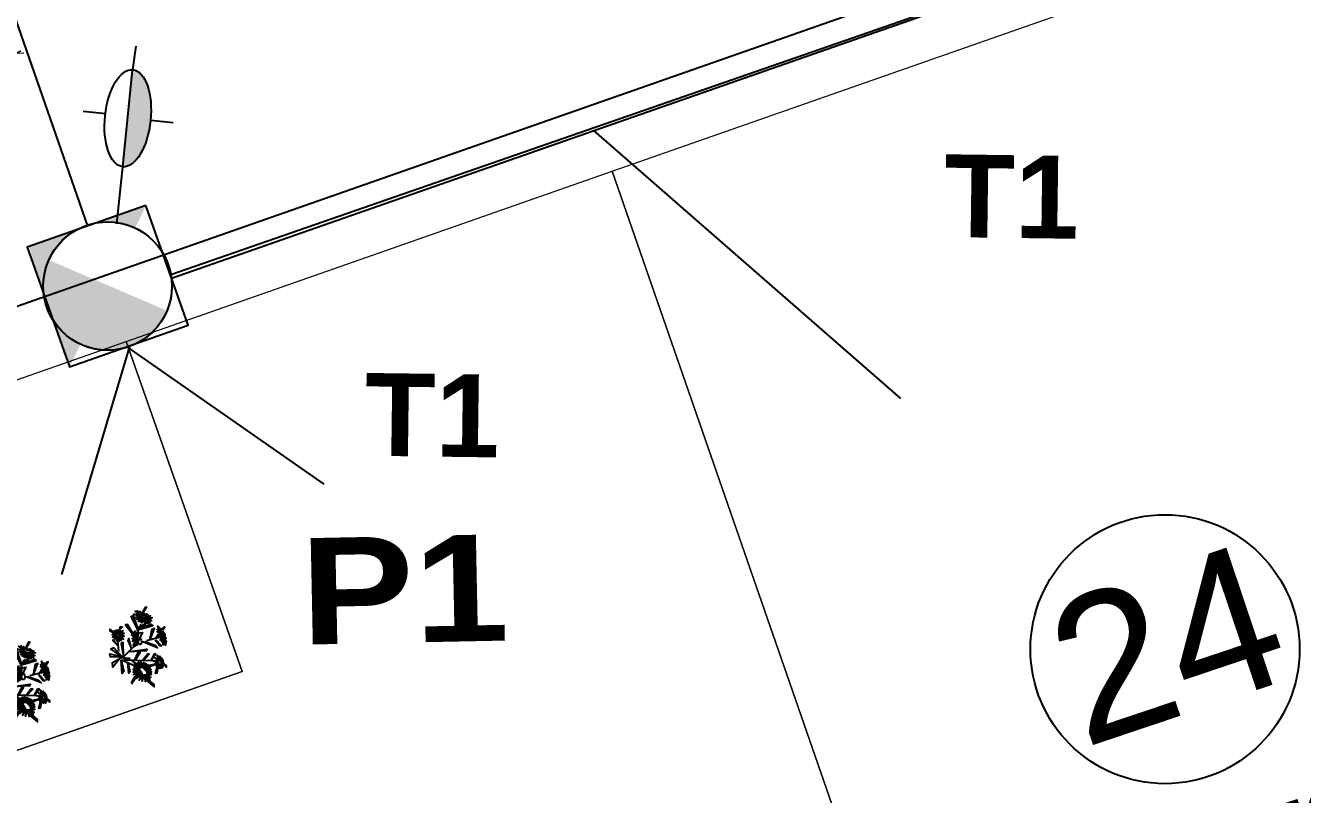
# Model space of a CAD drawing. Extents: x 604418 to 606014, y 1310869 to 1312555.
# Drawn here: x 605724.48 to 605742.25, y 1311083.62 to 1311094.33 of the extents above; entities that cross this region are included whole.
import ezdxf

# ---------------------------------------------------------------- set-up
doc = ezdxf.new("R2010")
doc.units = 0
doc.header["$MEASUREMENT"] = 0
doc.linetypes.add('ACAD_ISO14W100', pattern=[24, 12, -3, 0, -3, 0, -3, 0, -3])
doc.linetypes.add('CONTINUA', pattern=[0])
doc.layers.get('0').update_dxf_attribs({"color": 10})
doc.layers.add('1-Cartografia', color=7, linetype='Continuous', lineweight=13)
doc.layers.add('2.RED_MT_INSTALAR', color=1, linetype='ACAD_ISO14W100', lineweight=30)
for name, color, linetype in [('APOYO EXISTENTE CONCRETO', 7, 'Continuous'), ('DETALLES', 7, 'Continuous'), ('FLORES', 7, 'Continuous'), ('HPC A INSTALAR', 1, 'Continuous'), ('MT A INSTALAR', 3, 'Continuous'), ('MUEBLES', 2, 'Continuous'), ('PALME-1', 82, 'Continuous')]:
    doc.layers.add(name, color=color, linetype=linetype)
doc.styles.add('ARIAL', font='')
doc.styles.add('ROTULOS', font='arial.ttf', dxfattribs={"height": 3})
doc.styles.add('TSN - Arial Narrow', font='ARIALN.TTF')
doc.styles.get('ARIAL').set_extended_font_data('Arial Black', bold=True)

# ---------------------------------------------------------------- blocks, each defined once
blk = doc.blocks.new('A$C48C97B70')
at = {"layer": 'PALME-1', "lineweight": 5}
for p, q in [((2.072342711151578, 6.539757133461535), (2.170993821462616, 6.532959528965876)), ((2.215910241822712, 6.496664697071537), (2.072342711151578, 6.539757133461535)), ((2.109145975671709, 6.384245945140719), (2.409648848813958, 6.324762820033357)), ((2.556235553929582, 6.175663349684328), (2.109145975671709, 6.384245945140719)), ((2.315381746622734, 6.599569622194394), (2.308759636594914, 6.417534291977063)), ((2.409648848813958, 6.324762820033357), (2.315381746622734, 6.599569622194394)), ((2.552023350144736, 6.547294185031205), (2.605243965052068, 6.121538928011432)), ((2.686585457413457, 6.0263228318654), (2.552023350144736, 6.547294185031205)), ((2.902934323064983, 6.406875107437372), (2.79309800628107, 5.890090512111783)), ((2.91185081389267, 5.719506327062845), (2.902934323064983, 6.406875107437372)), ((2.17080201394856, 6.14843697915785), (2.686585457413457, 6.0263228318654)), ((2.79309800628107, 5.890090512111783), (2.17080201394856, 6.14843697915785)), ((3.221362474723719, 6.19808159628883), (3.009236497804523, 5.560948513448238)), ((3.129033586243168, 5.334387176670134), (3.221362474723719, 6.19808159628883)), ((2.250659788493067, 5.877088903915137), (2.91185081389267, 5.719506327062845)), ((3.009236497804523, 5.560948513448238), (2.250659788493067, 5.877088903915137)), ((3.210483656963333, 5.151997671928257), (3.476696790079586, 5.948182277148589)), ((3.476696790079586, 5.948182277148589), (3.277439789846539, 4.975987701676786)), ((2.388137213652954, 5.472214528825134), (3.129033586243168, 5.334387176670134)), ((3.210483656963333, 5.151997671928257), (2.388137213652954, 5.472214528825134)), ((3.277439789846539, 4.975987701676786), (3.756338857463561, 5.506348918424919)), ((3.756338857463561, 5.506348918424919), (3.328270285041071, 4.818382484139875)), ((2.534703512326814, 5.10012524551712), (3.277439789846539, 4.975987701676786)), ((3.328270285041071, 4.818382484139875), (2.534703512326814, 5.10012524551712)), ((2.683092593215406, 4.767370728543028), (3.377104022074491, 4.634997698944062)), ((3.409331238712184, 4.483896916965023), (2.683092593215406, 4.767370728543028)), ((3.909237030078657, 4.976652111392468), (3.328270285041071, 4.818382484139875)), ((3.377104022074491, 4.634997698944062), (3.909237030078657, 4.976652111392468)), ((3.925437976256944, 4.650008630240336), (3.409331238712184, 4.483896916965023)), ((3.434897479135543, 4.330342781729996), (3.925437976256944, 4.650008630240336)), ((4.220504558179528, 3.86392322415486), (4.266304270480759, 4.447634300217032)), ((4.266304270480759, 4.447634300217032), (4.36755700269714, 3.914992629084736)), ((4.515644523431547, 3.959039486479014), (4.560836301650852, 4.589793780585751)), ((4.560836301650852, 4.589793780585751), (4.7000261915382, 4.003962910035625)), ((5.099083250737749, 4.709153651027009), (4.7000261915382, 4.003962910035625)), ((4.862730723922141, 4.034791121492162), (5.099083250737749, 4.709153651027009)), ((5.620870345737785, 4.675173788331449), (4.862730723922141, 4.034791121492162)), ((5.049313929746859, 4.060273291775957), (5.620870345737785, 4.675173788331449)), ((5.248437111848034, 4.076084800297394), (5.962511981604621, 4.570644963532686)), ((5.962511981604621, 4.570644963532686), (5.504699753597379, 4.07937725703232)), ((1.109125668299384, 4.314602350816131), (1.959349472192116, 3.802757524186745)), ((1.771087397122756, 3.798282656818628), (1.109125668299384, 4.314602350816131)), ((1.618893041624688, 4.43102240213193), (2.124885034398176, 3.798161737388)), ((1.959349472192116, 3.802757524186745), (1.618893041624688, 4.43102240213193)), ((2.169265136006288, 4.398663227912039), (2.124885034398176, 3.798161737388)), ((2.314061223645695, 3.783092461759225), (2.169265136006288, 4.398663227912039)), ((2.482636831817217, 4.305086443666369), (2.467264722916298, 3.763124301563948)), ((2.620561620569788, 3.736058336682618), (2.482636831817217, 4.305086443666369)), ((2.741825681529008, 4.179233747301623), (2.772755018319003, 3.702005540952086)), ((2.911298305843957, 3.66459856252186), (2.741825681529008, 4.179233747301623)), ((2.871413715649396, 4.391883058706298), (3.434897479135543, 4.330342781729996)), ((3.453508515260182, 4.175500756362453), (2.871413715649396, 4.391883058706298)), ((3.893151809461415, 4.363695227541029), (3.453508515260182, 4.175500756362453)), ((3.464408285100944, 4.032410856336355), (3.893151809461415, 4.363695227541029)), ((3.944807559717447, 3.747194973519072), (4.030393492197618, 4.282214030390605)), ((4.030393492197618, 4.282214030390605), (4.075651273597032, 3.806130931247026)), ((5.690529267420061, 4.069788537686691), (6.298271546256728, 4.391043368726969)), ((6.298271546256728, 4.391043368726969), (5.897146972594783, 4.047198329819366)), ((0.485448888852261, 3.926491856342182), (0.9360923547064885, 3.65071875997819)), ((1.136499665444717, 3.705837757093832), (0.485448888852261, 3.926491856342182)), ((0.7884219525149092, 4.157139943214133), (1.318447572761215, 3.744818661361933)), ((1.571980429929681, 3.782268248032779), (0.7884219525149092, 4.157139943214133)), ((2.956376706599258, 4.033704668981954), (3.027247471502051, 3.628440989181399)), ((3.189562233164907, 3.570096318144351), (2.956376706599258, 4.033704668981954)), ((3.012199615594, 4.137813482200727), (3.464408285100944, 4.032410856336355)), ((3.468956709606573, 3.911039973609149), (3.012199615594, 4.137813482200727)), ((3.468037246959284, 3.738560013240203), (3.827438695821911, 4.112911172676831)), ((3.827438695821911, 4.112911172676831), (3.468956709606573, 3.911039973609149)), ((3.685084666009061, 3.609697680687532), (3.841679007280618, 4.104456616099924)), ((3.841679007280618, 4.104456616099924), (3.836072750855237, 3.693081015022472)), ((4.36755700269714, 3.914992629084736), (4.964124301914126, 3.413108746986836)), ((4.964124301914126, 3.413108746986836), (4.515644523431547, 3.959039486479014)), ((4.7000261915382, 4.003962910035625), (5.327307574334554, 3.442139740334824)), ((5.327307574334554, 3.442139740334824), (4.862730723922141, 4.034791121492162)), ((5.049313929746859, 4.060273291775957), (5.724152020178735, 3.491602858528495)), ((5.724152020178735, 3.491602858528495), (5.248437111848034, 4.076084800297394)), ((5.504699753597379, 4.07937725703232), (6.14542867639102, 3.564741639653221)), ((6.14542867639102, 3.564741639653221), (5.690529267420061, 4.069788537686691)), ((5.897146972594783, 4.047198329819366), (6.421890453668311, 3.624540694523603)), ((6.067745437845588, 4.018908204976469), (6.589553371304646, 4.150188793195412)), ((6.421890453668311, 3.624540694523603), (6.067745437845588, 4.018908204976469)), ((6.589553371304646, 4.150188793195412), (6.190282995230518, 3.993080107029527)), ((6.261264526168816, 3.97596579301171), (6.658436554134823, 3.683305291924626)), ((6.462345477775671, 3.91865292401053), (6.748742411262356, 3.9674572434742)), ((6.658436554134823, 3.683305291924626), (6.462345477775671, 3.91865292401053)), ((6.748742411262356, 3.9674572434742), (6.592095402884297, 3.8744925793726)), ((0.2361173620447516, 3.642432324122638), (0.655272247036919, 3.550730878021568)), ((0.7721523740328848, 3.5956928555388), (0.2361173620447516, 3.642432324122638)), ((0.9360923547064885, 3.65071875997819), (0.4851368642412126, 3.150084818713367)), ((1.318447572761215, 3.744818661361933), (0.7675869886297733, 3.134953112574294)), ((0.7675869886297733, 3.134953112574294), (1.136499665444717, 3.705837757093832)), ((1.771087397122756, 3.798282656818628), (1.195132528082468, 3.129650846822187)), ((1.195132528082468, 3.129650846822187), (1.571980429929681, 3.782268248032779)), ((1.594795744982548, 3.143843350932002), (1.959349472192116, 3.802757524186745)), ((2.124885034398176, 3.798161737388), (1.594795744982548, 3.143843350932002)), ((1.957979965256527, 3.172862487379462), (2.314061223645695, 3.783092461759225)), ((2.467264722916298, 3.763124301563948), (1.957979965256527, 3.172862487379462)), ((2.374761829501949, 3.225290659116581), (2.620561620569788, 3.736058336682618)), ((2.772755018319003, 3.702005540952086), (2.374761829501949, 3.225290659116581)), ((2.661224959301762, 3.273362423060462), (2.911298305843957, 3.66459856252186)), ((3.027247471502051, 3.628440989181399), (2.661224959301762, 3.273362423060462)), ((3.181041071307845, 3.857268982101232), (3.468037246959284, 3.738560013240203)), ((3.462164395605214, 3.616779003990814), (3.181041071307845, 3.857268982101232)), ((3.926706466940232, 3.414563037222251), (3.685084666009061, 3.609697680687532)), ((3.836072750855237, 3.693081015022472), (4.253843837417662, 3.400641982909292)), ((4.253843837417662, 3.400641982909292), (3.944807559717447, 3.747194973519072)), ((4.075651273597032, 3.806130931247026), (4.544305811985396, 3.398677153047174)), ((4.544305811985396, 3.398677153047174), (4.220504558179528, 3.86392322415486)), ((6.706020068493672, 3.830860005225986), (6.81258699845057, 3.725446137133986)), ((6.81258699845057, 3.725446137133986), (6.759389090584591, 3.808802190702409)), ((0.1079707489116117, 3.43673736625351), (0.2773943352513015, 3.369831745279953)), ((0.3984837138559669, 3.434038767358288), (0.1079707489116117, 3.43673736625351)), ((0.5879098090808839, 3.522560335695744), (0.2422600681893528, 3.170534702949226)), ((0.2422600681893528, 3.170534702949226), (0.3984837138559669, 3.434038767358288)), ((0.4851368642412126, 3.150084818713367), (0.7721523740328848, 3.5956928555388)), ((2.981999052804895, 3.33906352892518), (3.189562233164907, 3.570096318144351)), ((3.302425265079364, 3.523976467782632), (2.981999052804895, 3.33906352892518)), ((3.332632150151767, 3.34651159401983), (3.38708580750972, 2.98058735113591)), ((3.580979051650502, 3.546238041482866), (3.926706466940232, 3.414563037222251)), ((0.1718455277150497, 3.308659199858084), (0.08337332028895617, 3.187658116221428)), ((0.08337332028895617, 3.187658116221428), (0.1226571858860552, 3.278405164601281)), ((2.517388925771229, 3.06542000407353), (2.972683737869374, 2.91909837257117)), ((3.058313231333159, 3.034255284117535), (2.517388925771229, 3.06542000407353)), ((3.248319437960163, 3.258440762292594), (2.731487293960527, 3.21161420433782)), ((2.731487293960527, 3.21161420433782), (3.134490717668086, 3.128852164372802)), ((3.134490717668086, 3.128852164372802), (3.330513679073192, 2.658078050706536)), ((3.38708580750972, 2.98058735113591), (3.248319437960163, 3.258440762292594)), ((3.534062391845509, 3.189083838136867), (3.340175927500241, 2.707714716438204)), ((3.494100376148708, 3.304271258879453), (3.844624524586834, 3.185955692315474)), ((3.844624524586834, 3.185955692315474), (3.534062391845509, 3.189083838136867)), ((2.305217212880962, 2.870481743244454), (2.803743595723063, 2.657336931442842)), ((2.885166313848458, 2.790012650424615), (2.305217212880962, 2.870481743244454)), ((3.270130277378485, 2.373955077026039), (2.885166313848458, 2.790012650424615)), ((2.972683737869374, 2.91909837257117), (3.270130277378485, 2.373955077026039)), ((3.330513679073192, 2.658078050706536), (3.058313231333159, 3.034255284117535)), ((3.340175927500241, 2.707714716438204), (3.59752581466455, 3.028701244154945)), ((3.647004531347193, 2.917780390474945), (3.372718029655516, 2.450514665339142)), ((3.372718029655516, 2.450514665339142), (3.710475369938649, 2.789075389970094)), ((3.59752581466455, 3.028701244154945), (4.105901260743849, 2.988605438731611)), ((4.105901260743849, 2.988605438731611), (3.647004531347193, 2.917780390474945)), ((3.710475369938649, 2.789075389970094), (4.331273649935611, 2.805358869954944)), ((4.331273649935611, 2.805358869954944), (3.785483577288687, 2.652341371169314)), ((2.103190960828215, 2.613297319738194), (2.645531261456199, 2.351689536590129)), ((2.728957957704552, 2.52214392949827), (2.103190960828215, 2.613297319738194)), ((3.165985810337588, 1.967003280296922), (2.728957957704552, 2.52214392949827)), ((2.803743595723063, 2.657336931442842), (3.165985810337588, 1.967003280296922)), ((3.785483577288687, 2.652341371169314), (3.449524783995003, 2.172812515171245)), ((3.449524783995003, 2.172812515171245), (3.866465097409673, 2.519395898329094)), ((3.866465097409673, 2.519395898329094), (4.646028709830716, 2.527177116833627)), ((4.646028709830716, 2.527177116833627), (3.952712326892652, 2.391210660105571)), ((1.871158147696406, 2.113180001964793), (2.645531261456199, 2.351689536590129)), ((2.645531261456199, 2.351689536590129), (3.059729687054642, 1.618500017561018)), ((3.952712326892652, 2.391210660105571), (3.58636029146146, 1.875769624253735)), ((3.58636029146146, 1.875769624253735), (4.066406800411642, 2.239262379473075)), ((3.925750808091834, 1.441292198840529), (4.066406800411642, 2.239262379473075)), ((4.066406800411642, 2.239262379473075), (4.907796958577819, 2.273755981819704)), ((4.907796958577819, 2.273755981819704), (4.17234099295456, 2.111978875938803)), ((1.792426663800143, 1.596248906804249), (2.580521340714768, 2.199384402483702)), ((2.515611188136972, 2.022609669947997), (1.792426663800143, 1.596248906804249)), ((2.580521340714768, 2.199384402483702), (1.871158147696406, 2.113180001964793)), ((2.515611188136972, 2.022609669947997), (2.926296855206601, 1.241501617012545)), ((3.059729687054642, 1.618500017561018), (2.580521340714768, 2.199384402483702)), ((4.17234099295456, 2.111978875938803), (3.925750808091834, 1.441292198840529)), ((4.349980074330233, 1.135602922644466), (4.17234099295456, 2.111978875938803)), ((4.3001007566927, 1.973631209228188), (5.182541553280316, 1.983157423557714)), ((4.3001007566927, 1.973631209228188), (4.349980074330233, 1.135602922644466)), ((5.182541553280316, 1.983157423557714), (4.443687955150381, 1.834768826840445)), ((2.457456857548095, 1.831512524746358), (1.821242342237383, 1.240138054126874)), ((2.926296855206601, 1.241501617012545), (2.457456857548095, 1.831512524746358)), ((4.443687955150381, 1.834768826840445), (4.680083942599595, 0.9989401279017329)), ((4.680083942599595, 0.9989401279017329), (4.639327736455016, 1.669219866394997)), ((4.639327736455016, 1.669219866394997), (5.461078145774081, 1.658749242546037)), ((1.821242342237383, 1.240138054126874), (2.399274100433104, 1.581920561147854)), ((2.368780232500285, 1.398359464714304), (1.924645158462226, 0.8736696706619114)), ((2.764498831005767, 0.8457179625984281), (2.368780232500285, 1.398359464714304)), ((2.399274100433104, 1.581920561147854), (2.764498831005767, 0.8457179625984281)), ((5.461078145774081, 1.658749242546037), (4.788814511382952, 1.558412575628608)), ((4.788814511382952, 1.558412575628608), (5.053402894292958, 0.9239456083159894)), ((5.053402894292958, 0.9239456083159894), (4.962611843948252, 1.44441397394985)), ((4.962611843948252, 1.44441397394985), (5.636359921656549, 1.436750726075843)), ((5.636359921656549, 1.436750726075843), (5.112242182018235, 1.357725282199681)), ((1.924645158462226, 0.8736696706619114), (2.346526292036287, 1.191705271136016)), ((2.346526292036287, 1.191705271136016), (2.646792052546516, 0.5885173473507166)), ((5.112242182018235, 1.357725282199681), (5.431365475989878, 0.9245065893046558)), ((5.431365475989878, 0.9245065893046558), (5.223222281550989, 1.29970837989822)), ((5.28887854795903, 1.267762609757483), (5.781500488519669, 1.24094073777087)), ((5.781500488519669, 1.24094073777087), (5.480490738409571, 1.18407818954438)), ((5.480490738409571, 1.18407818954438), (5.670432295068167, 0.9642435463611037)), ((5.670432295068167, 0.9642435463611037), (5.60869708226528, 1.135618800064549)), ((5.724356828373857, 1.09681861451827), (5.873638325021602, 1.110369574278593)), ((5.873638325021602, 1.110369574278593), (5.779567710822448, 1.079890589462593)), ((2.337565534398891, 1.019009375944734), (2.097415535245091, 0.5375053882598877)), ((2.097415535245091, 0.5375053882598877), (2.336508853361011, 0.8937838720157743)), ((2.646792052546516, 0.5885173473507166), (2.337565534398891, 1.019009375944734)), ((2.350847847177647, 0.6120893694460392), (2.241748867090791, 0.3428265270777047)), ((2.337999686365947, 0.8207834959030151), (2.538657347671688, 0.3700814959593117)), ((2.538657347671688, 0.3700814959593117), (2.350847847177647, 0.6120893694460392)), ((2.241748867090791, 0.3428265270777047), (2.366149720503017, 0.4758871961385012)), ((2.384330539614893, 0.3552551558241248), (2.464432897162624, 0.2285578553564847)), ((2.464432897162624, 0.2285578553564847), (2.39442759915255, 0.2983970080967993))]:
    blk.add_line(p, q, dxfattribs=at)
for points in [[(2.154564774478786, 6.219103512354195), (2.02690392837394, 6.480078173102811), (2.160304883727804, 6.356042295461521)], [(2.156341567868367, 6.010021812748164), (2.324991472880356, 6.4736520529259), (2.154564774478786, 6.219103512354195)], [(2.170005674357526, 6.47765037836507), (2.241052294964902, 6.609638906549662), (2.17610205791425, 6.535075405379757)], [(2.16976996010635, 5.812250819057226), (1.896537362015806, 6.275782974204049), (2.159959133598022, 5.937095887260512)], [(2.190785011625849, 5.6406042764429), (2.448136188904755, 6.263312531169504), (2.16976996010635, 5.812250819057226)], [(2.227435329928994, 5.436012126971036), (1.747697115293704, 5.928360163699836), (2.190785011625849, 5.6406042764429)], [(2.27069055789616, 5.255032744025812), (2.583540279185399, 6.014972493285313), (2.227435329928994, 5.436012126971036)], [(4.544700947008096, 5.013609378831461), (4.833686141879298, 5.832743209321052), (4.750456606037915, 5.166403324808925)], [(4.906676866929047, 5.267496261978522), (5.211013276129961, 5.883884690934792), (5.087361252051778, 5.370230613742024)], [(5.242193514248356, 5.447244495619088), (5.588177711004391, 5.859328282764181), (5.35663316375576, 5.498098306823522)], [(2.346184281865135, 5.010120352962986), (1.670173717662692, 5.555558150867), (2.27069055789616, 5.255032744025812)], [(2.417559240013361, 4.823557599913329), (2.77261847560294, 5.631471857661381), (2.346184281865135, 5.010120352962986)], [(4.392587163136341, 4.884143389295787), (4.495571633568034, 5.717314173467457), (4.256301564048044, 4.754186208359897)], [(5.424185181967914, 5.525811162078753), (5.917516169720329, 5.521302725654095), (5.620723859756254, 5.597161437151954)], [(5.620723859756254, 5.597161437151954), (5.824239349691197, 5.804493322502822), (5.751748201088049, 5.637383337365463)], [(5.86963800038211, 5.668762093177065), (6.017757985042408, 5.645760704297572), (5.925812243833207, 5.682150669861585)], [(4.256301564048044, 4.754186208359897), (4.052790259360336, 5.43917561462149), (4.142499957582913, 4.633885177783668)], [(5.087361252051778, 5.370230613742024), (5.760236592148431, 5.335102644283324), (5.242193514248356, 5.447244495619088)], [(2.417559240013361, 4.823557599913329), (1.666330594918691, 5.198304021731019), (2.494671947904862, 4.651754620950669)], [(2.570173078100197, 4.504368314985186), (2.932087307330221, 5.264726978261024), (2.494671947904862, 4.651754620950669)], [(4.019387778360397, 4.489461824530736), (3.686499810777605, 5.027122383005917), (4.142499957582913, 4.633885177783668)], [(4.392587163136341, 4.884143389295787), (5.272642843658105, 4.818610895890743), (4.544700947008096, 5.013609378831461)], [(4.750456606037915, 5.166403324808925), (5.571213925839402, 5.12468051398173), (4.906676866929047, 5.267496261978522)], [(2.749371340847574, 4.210532552096993), (3.062453357386403, 4.924507077550516), (2.665315036778338, 4.340165023226291)], [(3.835917418007739, 4.23947516665794), (3.53108133841306, 4.739366353023797), (3.925176166580059, 4.367010969901457)], [(4.142499957582913, 4.633885177783668), (4.980002656928264, 4.546041940804571), (4.256301564048044, 4.754186208359897)], [(2.494671947904862, 4.651754620950669), (1.781017156899907, 4.688143855426461), (2.570173078100197, 4.504368314985186)], [(2.665315036778338, 4.340165023226291), (2.047454026411287, 4.20547631662339), (2.570173078100197, 4.504368314985186)], [(2.936202305485494, 3.961225484032184), (3.194800092256628, 4.525834057247266), (2.839872449287213, 4.08387531992048)], [(3.680865227244794, 3.983363593928516), (3.436798440176062, 4.467100864741951), (3.752379397163168, 4.107779220212251)], [(3.925176166580059, 4.367010969901457), (4.702673003892414, 4.309751543914899), (4.019387778360397, 4.489461824530736)], [(2.839872449287213, 4.08387531992048), (2.266970048076473, 3.963048696983606), (2.749371340847574, 4.210532552096993)], [(3.112280795350671, 3.763299948070198), (3.274903748184443, 4.246629072353244), (3.029674842953682, 3.85233834409155)], [(3.550926095223986, 3.719778106082231), (3.387992553412914, 4.212485782103613), (3.624444051180035, 3.875807887408882)], [(3.752379397163168, 4.107779220212251), (4.37089140561875, 4.052114577265456), (3.835917418007739, 4.23947516665794)], [(3.029674842953682, 3.85233834409155), (2.492253964184783, 3.783424315974116), (2.936202305485494, 3.961225484032184)], [(3.325157613842748, 3.560028912266716), (3.353889728430659, 3.928865215508267), (3.234892703243531, 3.641988356830552)], [(3.624444051180035, 3.875807887408882), (4.134339513606392, 3.883546425960958), (3.680865227244794, 3.983363593928516)], [(2.891659343149513, 3.310966674471274), (2.452825346612372, 3.628763884538785), (2.757464850437827, 3.260120212566108)], [(3.172536430647597, 3.397393225692213), (2.711960111628287, 3.636511703487486), (3.006810810766183, 3.349589448189363)], [(3.234892703243531, 3.641988356830552), (2.716051258263178, 3.652559398440644), (3.112280795350671, 3.763299948070198)], [(3.503731538774446, 3.60736023215577), (3.861060279305093, 3.703182586701587), (3.550926095223986, 3.719778106082231)], [(3.729752234066837, 3.45785673125647), (4.128319124458358, 3.790200868388638), (3.901874270406552, 3.446712814969942)], [(4.022629983141087, 3.433688336517662), (4.383084442815743, 3.838216366013512), (4.164607411599718, 3.412809299072251)], [(4.317768965265714, 3.383416073629633), (4.670954665984027, 3.85040225693956), (4.46915942186024, 3.347174729220569)], [(4.617636742070317, 3.304460272425786), (4.995665648719296, 3.811399539699778), (4.797157781897113, 3.242922397796065)], [(4.95082273078151, 3.181195360608399), (5.513373970985413, 3.621835168683901), (4.797157781897113, 3.242922397796065)], [(2.338219963363372, 3.057120678247884), (1.860253911931068, 3.471175903920084), (2.176076778094284, 2.958508807700127)], [(2.614172788336873, 3.198558794800192), (2.16904144117143, 3.578919567866251), (2.474079485167749, 3.130688536679372)], [(3.006810810766183, 3.349589448189363), (2.91818766517099, 2.84739505732432), (2.891659343149513, 3.310966674471274)], [(3.291022957651876, 3.426134270383045), (3.13966504635755, 3.088559782132506), (3.172536430647597, 3.397393225692213)], [(3.607858661212958, 3.460514123085886), (3.828101624385454, 3.163262059213594), (3.729752234066837, 3.45785673125647)], [(3.901874270406552, 3.446712814969942), (4.096152673359029, 2.975216081598774), (4.022629983141087, 3.433688336517662)], [(4.164607411599718, 3.412809299072251), (4.33975546748843, 2.817008313024417), (4.317768965265714, 3.383416073629633)], [(4.46915942186024, 3.347174729220569), (4.701155101531185, 2.602891196729615), (4.617636742070317, 3.304460272425786)], [(2.039228462497704, 2.865258167032152), (1.395255670533516, 3.174978010123596), (2.176076778094284, 2.958508807700127)], [(2.474079485167749, 3.130688536679372), (2.407128198770806, 2.353966257767752), (2.338219963363372, 3.057120678247884)], [(2.757464850437827, 3.260120212566108), (2.714189377729781, 2.640618080738932), (2.614172788336873, 3.198558794800192)], [(3.523551811114885, 3.316470418125391), (3.359355548280291, 2.984950676327571), (3.576744205201976, 3.206763199530542)], [(3.576744205201976, 3.206763199530542), (4.054222009028308, 3.0034822630696), (3.645276408176869, 3.048480163095519)], [(4.797157781897113, 3.242922397796065), (5.022718547144905, 2.431596601847559), (4.95082273078151, 3.181195360608399)], [(5.12171975185629, 3.102095157606527), (5.934571020072326, 3.311981251928955), (4.95082273078151, 3.181195360608399)], [(5.12171975185629, 3.102095157606527), (5.383647932903841, 2.259369736304507), (5.297967160586268, 3.008090391987935)], [(1.889275597059168, 2.751342532224953), (1.050323868636042, 2.78199142543599), (2.039228462497704, 2.865258167032152)], [(2.176076778094284, 2.958508807700127), (2.129790831706487, 2.117684915196151), (2.039228462497704, 2.865258167032152)], [(3.734850078239106, 2.799171700142324), (3.284365245490335, 2.371715185698122), (3.778496818151325, 2.649447336327285)], [(3.645276408176869, 3.048480163095519), (3.314152698847465, 2.660652421880513), (3.688722559949383, 2.935060539282858)], [(3.688722559949383, 2.935060539282858), (4.213079168112017, 2.798603621777147), (3.734850078239106, 2.799171700142324)], [(5.297967160586268, 3.008090391987935), (6.16600365715567, 3.039797091390938), (5.515596752869897, 2.872743644053116)], [(5.515596752869897, 2.872743644053116), (5.777917718980461, 2.093916910467669), (5.666956469649449, 2.764508768683299)], [(1.737293819780461, 2.621721604838967), (0.8826597919687629, 2.46650126716122), (1.553760649636388, 2.442844671662897)], [(1.889275597059168, 2.751342532224953), (1.81420372670982, 1.872049222700298), (1.737293819780461, 2.621721604838967)], [(3.815240881405771, 2.498178108828142), (3.258504012366757, 1.952445544535294), (3.844895531772636, 2.34655145695433)], [(3.778496818151325, 2.649447336327285), (4.355133664794266, 2.54792797146365), (3.815240881405771, 2.498178108828142)], [(5.666956469649449, 2.764508768683299), (6.352019103593193, 2.707547979895025), (5.828818963374943, 2.634118099231273)], [(5.828818963374943, 2.634118099231273), (6.043017279356718, 1.995279872557148), (5.957269614445977, 2.518339873291552)], [(5.957269614445977, 2.518339873291552), (6.467556042363867, 2.347676831297576), (6.046564603922889, 2.430539256427437)], [(1.429139588726684, 2.304663113784045), (0.772239432670176, 2.102085896534845), (1.299012497416697, 2.14258864405565)], [(1.553760649636388, 2.442844671662897), (1.464599218335934, 1.625878570368513), (1.429139588726684, 2.304663113784045)], [(3.844895531772636, 2.34655145695433), (4.468417391995899, 2.241129613714293), (3.871945058228448, 2.158713663928211)], [(6.097129486734048, 2.377866017399356), (6.27393753407523, 1.91728518391028), (6.235613497206941, 2.221211963798851)], [(6.235613497206941, 2.221211963798851), (6.503155707614496, 2.107959010638297), (6.321102918940596, 2.114082425134256)], [(1.198385304887779, 2.001953173428774), (0.7365819825790823, 1.725808639312163), (1.13000139023643, 1.897042812313884)], [(1.299012497416697, 2.14258864405565), (1.226826903643087, 1.4726748901885), (1.198385304887779, 2.001953173428774)], [(3.871945058228448, 2.158713663928211), (3.252601711661555, 1.588151637697592), (3.887041300884448, 1.993803849676624)], [(3.887041300884448, 1.993803849676624), (4.535653990111314, 1.693922344129533), (3.871945058228448, 2.158713663928211)], [(3.894528078730218, 1.805637481156737), (4.451833559432998, 1.177791992900893), (3.887041300884448, 1.993803849676624)], [(6.39354687242303, 2.015926910797134), (6.426494472543709, 1.869697470217943), (6.426611954928376, 1.968582429690287)], [(1.091911516035907, 1.834749642992392), (1.018010706524365, 1.346964383963495), (0.9902521298499778, 1.652037620078772)], [(3.894528078730218, 1.805637481156737), (3.26381215674337, 1.188393660355359), (3.891187129309401, 1.605915467021987)], [(0.9902521298499778, 1.652037620078772), (0.7532290507806465, 1.484034271677956), (0.9297311570262536, 1.529064489062876)], [(0.8800271427026019, 1.417654696386307), (0.8792118047131225, 1.267761636758223), (0.8578867753967643, 1.364319868851453)], [(3.891187129309401, 1.605915467021987), (4.315050064469688, 0.847738120239228), (3.869909705827013, 1.350516458507627)], [(3.869909705827013, 1.350516458507627), (3.296248267986812, 0.7620473224669695), (3.842559180222452, 1.166460759472102)], [(3.842559180222452, 1.166460759472102), (4.104102835524827, 0.5307326246984303), (3.800275092246011, 0.9629583028145134)], [(3.800275092246011, 0.9629583028145134), (3.329281992162578, 0.4811277338303626), (3.755768627277575, 0.7958555142395198)], [(3.694481070735492, 0.6073415265418589), (3.365110683604144, 0.2400392841082066), (3.618164612678811, 0.4126774261239916)], [(3.755768627277575, 0.7958555142395198), (3.836446257424541, 0.2638693936169147), (3.718317991355434, 0.6763565882574767)], [(3.618164612678811, 0.4126774261239916), (3.639302216819488, 0.1229218966327608), (3.561775000300258, 0.2877558881882578)], [(3.507427083794028, 0.1785362230148166), (3.392287149792537, 0.08256023982539773), (3.480357015854679, 0.1275263123679906)]]:
    blk.add_lwpolyline(points, dxfattribs=at)
for centre, start, end in [((5.588793920818716, 6.143739468883723), 171.0104521834421, 231.4464456841633), ((6.694100860622711, 2.33411510149017), 100.476191748202, 160.9121852559867), ((4.041404828545637, 0.07403990789316595), 99.94926296678528, 160.385256475702), ((0.4597341808257625, 1.76320576085709), 329.1163057678704, 29.55229927301689), ((3.593947651563212, 0.02548631397075951), 32.00061704183793, 92.43661055352145)]:
    blk.add_arc(centre, 3.435055977674358, start, end, dxfattribs=at)
at = {"layer": 'PALME-1', "lineweight": 5, "extrusion": (0, 0, -1)}
for centre, major_axis, ratio, start_param, end_param in [((0.03457255742978305, 3.843105676351115), (2.428951375544984, 2.428951375544984), 0.9999999999944229, -0.1568972076351143, 0.8979098656253504), ((5.420667597092688, 0.6453492771834135), (-2.428951375443934, 2.428951375443934), 0.9999999999891818, 0.1736473969369881, 1.228454470390285), ((5.771400176803581, 0.9274167057592422), (2.428951375662981, 2.428951375662981), 0.9999999999566004, 3.700108783691731, 4.754915857151383), ((6.758870571036823, 4.372393509605899), (-2.428951375770286, 2.428951375770285), 0.9999999999474494, 4.17336683088863, 5.228173904150966)]:
    blk.add_ellipse(centre, major_axis=major_axis, ratio=ratio, start_param=start_param, end_param=end_param, dxfattribs=at)
at = {"layer": 'PALME-1', "lineweight": 5, "extrusion": (0, 0, -0.9999999999999999)}
blk.add_ellipse((1.946813749149442, 0.3677244198042899), major_axis=(-2.428951375577941, 2.42895137557794), ratio=0.9999999999802652, start_param=0.182844039079733, end_param=1.237651112525595, dxfattribs=at)
blk = doc.blocks.new('HPC A INSTALAR')
at = {"layer": 'MT A INSTALAR', "linetype": 'Continuous'}
blk.add_hatch(color=1, dxfattribs=at).paths.add_polyline_path([(597782.5646763017, 1347563.483793431, 0.1938401512302444), (597783.2328527487, 1347563.464426819, 0.6816713379354798), (597783.266495165, 1347565.1293482)])
at = {"color": 1, "linetype": 'Continuous'}
blk.add_ellipse((597782.9241911574, 1347564.300336221), major_axis=(-0.6325194174017693, 0.6325194174017693), ratio=0.9999999998456764, start_param=-0.4314429830651317, end_param=5.851742324114454, dxfattribs=at)
blk = doc.blocks.new('FLORES-1')
at = {"color": 86, "linetype": 'Continuous'}
for p, q in [((0.0501686510939976, 0.3847807256424289), (0.04508065109411064, 0.4218007256421856)), ((0.05002365109402263, 0.3824327256424453), (0.06063865109371136, 0.2805837256427708)), ((0.05409465109386247, 0.3853227256421974), (0.06776265109391488, 0.4185497256420945)), ((-0.1879943489059883, 0.2719157256423728), (-0.1829053489062176, 0.1807207256424022)), ((-0.158624348906244, 0.1554397256422249), (-0.1820333489061454, 0.2829307256424158)), ((0.2295916510940401, 0.2941277256422268), (0.188007651093983, 0.2312837256421858)), ((-0.1829053489062176, 0.1807207256424022), (-0.158624348906244, 0.1554397256422249)), ((0.05569465109391558, 0.1455067256419511), (-0.00231934890626917, 0.009526725641933353)), ((-0.1405943489060633, 0.0985547256422592), (-0.02747334890619868, -0.01322627435735058)), ((-0.07356434890590435, 0.08789972564221671), (-0.1048263489063288, 0.1009027256422428)), ((-0.06382334890605534, 0.07652372564274401), (-0.1013373489061564, 0.08988772564219971)), ((0.1682336510941127, 0.01693172564222323), (0.07008965109406518, -0.01232327435724301)), ((0.1682336510941127, 0.01693172564222323), (0.1962946510940924, 0.02902972564237416))]:
    blk.add_line(p, q, dxfattribs=at)
at = {"color": 1, "linetype": 'Continuous'}
for p, q in [((-0.1826053489060655, 0.182983725642714), (-0.1962813489060977, 0.1686207256424836)), ((0.05569465109391558, 0.1455067256419511), (0.06441865109371747, 0.1919177256422131)), ((0.069362651093968, 0.1774977256426951), (0.068580651093896, 0.1992167256420885))]:
    blk.add_line(p, q, dxfattribs=at)
for points in [[(0.08427265109384052, 0.4414877256421619), (0.1518746510939195, 0.4397527256423359), (0.08513265109394297, 0.4465597256420892), (0.1237166510938437, 0.4553697256423561), (0.07191265109366896, 0.4528327256420539), (0.0869596510939914, 0.467916725642624), (0.05976865109386154, 0.4564367256425044), (0.06439065109378816, 0.4744567256420282), (0.0511706510939689, 0.4555037256422452), (0.04998765109411352, 0.473656725642229), (0.04450765109385202, 0.4573717256425311), (0.03558765109409023, 0.4700527256426881), (0.03999365109410746, 0.4568377256427425), (0.02301265109389306, 0.4649797256424222), (0.03268465109402996, 0.4567037256419439), (0.01462965109402603, 0.4695187256419899), (0.01699465109385301, 0.4544357256426679), (-0.0006313489059834865, 0.458972725642468), (0.01119065109395478, 0.4506967256419898), (-0.01675434890631777, 0.462177725642448), (-0.001169348906216783, 0.4498967256421906), (-0.03534734890610025, 0.4478947256420156), (-0.004394348906146206, 0.4422877256419611), (-0.04727534890599827, 0.4368157256421341), (0.006030651093794859, 0.440418725642246), (-0.03717434890614868, 0.4185277256428321), (0.01613465109375056, 0.4394857256419868), (-0.004072348906277057, 0.4179947256424725), (0.02204565109394707, 0.4430887256420988), (0.01645665109407446, 0.408650725642417), (0.03268465109402996, 0.4422877256419611), (0.03569465109393377, 0.4178607256425835), (0.04160465109379174, 0.4418877256420615), (0.04988065109381523, 0.4102527256426924), (0.0483756510940907, 0.4410867256428332), (0.0758896510939735, 0.4170597256424458), (0.06471265109411206, 0.4386847256427586), (0.1069506510941096, 0.4117207256421693), (0.07395565109408153, 0.4401517256428065), (0.1266176510936816, 0.4197297256422985), (0.08889365109388336, 0.4420217256419505)], [(0.2705266510940305, 0.3469817256427064), (0.2429046510939656, 0.3072047256427481), (0.2804146510940768, 0.3341677256420894), (0.2579516510938333, 0.2969267256420949), (0.2887976510939438, 0.3242897256422452), (0.2682686510940471, 0.2818427256424343), (0.2942786510940891, 0.3158797256427874), (0.2898716510937334, 0.2731667256420565), (0.3048116510937575, 0.3150797256420788), (0.3169556510940197, 0.2580827256423959), (0.3149126510940619, 0.3042677256425463), (0.3502736510938007, 0.2646237256421387), (0.3266276510937018, 0.3073377256422987), (0.3740256510938593, 0.2869147256423616), (0.3443626510940589, 0.3130777256428132), (0.3690816510940635, 0.308671725642796), (0.3321096510937309, 0.3260247256420712), (0.3524226510937183, 0.3302967256421994), (0.3238336510937074, 0.3359027256428249), (0.3306046510940064, 0.3472477256427169), (0.3156666510937498, 0.3464477256420082), (0.3194276510936902, 0.362332725642716), (0.3036286510939021, 0.3617987256420179), (0.3063166510939368, 0.3840907256425794), (0.2932036510939611, 0.3732777256427084), (0.2935256510938302, 0.3922327256422591), (0.2784786510939625, 0.3859587256419559), (0.2734276510938685, 0.4094517256425547), (0.2648296510939758, 0.386492725642654), (0.2506426510937558, 0.4189277256427317), (0.2619286510936831, 0.3767477256423604), (0.2238826510940157, 0.4011757256420765), (0.2585966510939102, 0.3747467256425239), (0.2101246510939632, 0.3784837256425249), (0.2587036510937537, 0.3667377256423947), (0.2150686510937589, 0.3565917256427724), (0.2677326510940361, 0.3577937256422388), (0.2203346510938786, 0.3415087256425409), (0.2706336510938741, 0.3508527256425964), (0.2261386510937768, 0.3288287256427225), (0.2656896510940783, 0.3408417256422922)], [(-0.1566843489061398, 0.3184167256421802), (-0.1073553489061965, 0.3266927256426584), (-0.1606613489059896, 0.3288287256427225), (-0.1277753489060274, 0.34551372564232), (-0.1627043489059474, 0.3351017256426871), (-0.1476573489060797, 0.3553907256427351), (-0.1674323489062886, 0.3381717256424395), (-0.1687223489059875, 0.3596627256419538), (-0.175708348906312, 0.3388397256421172), (-0.1798993489063037, 0.3601967256426519), (-0.1811903489058864, 0.3377717256425399), (-0.1912913489061907, 0.3587287256422655), (-0.1918293489059693, 0.3359027256428249), (-0.2090263489060931, 0.3539227256423487), (-0.1995673489062142, 0.3356357256424758), (-0.2269743489062535, 0.3423097256426786), (-0.2093483489059622, 0.3277607256422357), (-0.2387963489061917, 0.332698725642274), (-0.2120343489062293, 0.3202857256428047), (-0.2442783489062208, 0.3209537256424824), (-0.2085953489061581, 0.3166807256420157), (-0.2379363489060893, 0.3006627256426668), (-0.201610348906172, 0.3168147256428142), (-0.2278323489061336, 0.2858467256427843), (-0.1944083489059381, 0.3106747256424001), (-0.2020393489063395, 0.2765027256427288), (-0.1823713489059742, 0.3102737256421619), (-0.175708348906312, 0.2753017256426915), (-0.1731283489060047, 0.3098737256422623), (-0.1516343489059295, 0.2823767256422229), (-0.1631333489061149, 0.3202857256428047), (-0.1228313489062316, 0.2957247256426285), (-0.160877348905899, 0.3149457256421897)], [(-0.1606613489059896, 0.1697807256422834), (-0.137977348905963, 0.1872217256422459), (-0.1603683489059335, 0.1557997256422254), (-0.1247463489060578, 0.1725937256423435), (-0.1530993489062098, 0.1491187256423814), (-0.1071533489060243, 0.1539937256420103), (-0.1491733489058902, 0.1402707256419831), (-0.1023543489062035, 0.1312407256427264), (-0.1509173489060345, 0.1283517256424034), (-0.1042443489062066, 0.1101117256420707), (-0.1513533489062979, 0.1155297256427161), (-0.1049713489063038, 0.09403972564263086), (-0.1592043489061439, 0.1104737256427484), (-0.1311433489061642, 0.07164772564277655), (-0.1696743489063124, 0.1079457256427645), (-0.1510643489062318, 0.05395172564197992), (-0.1728723489061963, 0.1052357256421033), (-0.1735993489062935, 0.04510172564272352), (-0.1818863489059481, 0.1072237256420863), (-0.1961363489061227, 0.04022572564275606), (-0.1975893489059786, 0.1101117256420707), (-0.2207083489059301, 0.04636572564226071), (-0.2153303489060931, 0.1099317256420704), (-0.2431013489061229, 0.05088072564279855), (-0.2278323489061336, 0.1093907256426405), (-0.2695633489059333, 0.06803572564234628), (-0.2383023489063021, 0.1189617256422366), (-0.2896293489059758, 0.092956725642523), (-0.2477533489062012, 0.1287127256427425), (-0.3047503489063388, 0.1231147256420968), (-0.256622348905978, 0.1442437256427525), (-0.3105663489062067, 0.1478537256425057), (-0.2569143489061503, 0.1532727256425801), (-0.3041683489062166, 0.1688027256422515), (-0.252552348906022, 0.1610377256419611), (-0.2874473489062552, 0.1859567256423702), (-0.2476083489062262, 0.1704277256421278), (-0.262148348905896, 0.2014877256423802), (-0.2400473489063302, 0.1756647256424344), (-0.2372833489060326, 0.2132267256419595), (-0.2300143489063089, 0.1792757256425261), (-0.2172203489060962, 0.2173787256423907), (-0.2180923489061684, 0.1762067256422029), (-0.1991903489059155, 0.2152117256427459), (-0.2045683489062071, 0.1778317256420792), (-0.1877043489060384, 0.214669725642068), (-0.1949733489062169, 0.1734967256424511)], [(-0.177396348906143, 0.1721587256424186), (-0.1830503489061925, 0.1678987256427149), (-0.1788753489061605, 0.1749937256426506)], [(-0.1686193489061338, 0.1636627256420411), (-0.1715643489063154, 0.1613977256419616), (-0.1687903489062705, 0.1651877256426246)], [(-0.1662803489060138, 0.1963887256424073), (-0.1605133489059085, 0.2061827256420088), (-0.1666983489060954, 0.1996887256427158)], [(-0.1612073489062027, 0.1755487256422725), (-0.1468463489061946, 0.1951677256419657), (-0.1625383489061392, 0.1833487256425883)], [(0.07947165109379739, 0.1808397256426701), (0.07051665109401029, 0.145423725642047), (0.06953265109376616, 0.1727547256422781)], [(0.080819651094032, 0.1925107256419665), (0.08190165109380132, 0.1986617256424665), (0.08285765109366139, 0.1952587256427591)], [(0.09891165109382882, 0.1949407256424251), (0.08588365109397955, 0.1538337256424143), (0.08455665109403299, 0.1845287256427923)], [(0.1492346510937637, 0.2314437256426913), (0.1787436510937255, 0.2392617256427343), (0.1468236510938254, 0.223510725642825), (0.1940036510938512, 0.2101627256424194), (0.1441366510936746, 0.2165697256422732), (0.1902426510939108, 0.1926767256426842), (0.1503696510937402, 0.1953457256421984), (0.170467651093702, 0.1667807256425817), (0.1204906510940305, 0.1922757256424461), (0.1350006510940034, 0.1586377256425635), (0.1115726510940362, 0.1996177256423266), (0.1104966510940244, 0.1520977256422498), (0.1010566510937565, 0.1964967256425894)], [(0.2250846510939368, 0.06875772564211502), (0.2577996510937623, 0.0817607256421411), (0.2365706510938139, 0.06514772564236182), (0.2640516510938937, 0.06857872564245326), (0.2368626510939862, 0.05593672564276631), (0.2657966510939218, 0.05846572564217922), (0.2374416510940023, 0.05033872564212061), (0.2721936510940282, 0.04528272564215285), (0.2428226510939453, 0.03986572564275548), (0.2730656510941003, 0.02650272564272882), (0.2452946510940706, 0.03462772564211036), (0.2572176510940949, 0.005735725642750822), (0.236280651093864, 0.0279467256422663), (0.2445676510939734, -0.007267274357275255), (0.2324996510939741, 0.02469672564251368), (0.2218856510937144, -0.01467127435722659), (0.2242106510940971, 0.02343172564263796), (0.1999306510940073, -0.002392274357646329), (0.2114166510938844, 0.02415472564274523), (0.1755026510938364, 0.008804725642164613), (0.2058906510939664, 0.03426772564210978), (0.1592176510936838, 0.03444772564211007), (0.1971686510939321, 0.0431157256425081), (0.1573276510936807, 0.05214472564233574), (0.1917876510939891, 0.05395172564197992), (0.1625636510941035, 0.07688572564251217), (0.1957126510939702, 0.06261872564203941), (0.188007651093983, 0.09476272564273813), (0.2015286510938381, 0.06803572564234628), (0.2133066510938875, 0.1063197256425497), (0.2175236510940408, 0.07471872564195792), (0.2436946510940174, 0.1037917256425658), (0.2291546510938929, 0.0665917256428088)]]:
    blk.add_lwpolyline(points, dxfattribs=at)
at = {"color": 86, "linetype": 'Continuous'}
for points in [[(0.04057365109400735, 0.3672637256422036), (-0.03939634890622301, 0.3981437256424556), (-0.03227234890601949, 0.3849607256424292), (0.03751965109375988, 0.3634717256426825)], [(0.07837665109371983, 0.4100617256426062), (0.05322265109379032, 0.3818917256421059)], [(0.05976465109387163, 0.3181447256419574), (0.1459866510937786, 0.3992267256425635), (0.1456966510938287, 0.3719587256427417), (0.05569465109391558, 0.3118247256424524)], [(0.101930651094051, 0.4712797256424324), (0.1196686510940594, 0.4990897256420226), (0.1224326510939022, 0.484642725642459), (0.1144356510937428, 0.463875725642481)], [(0.1944046510940893, 0.2450087256419806), (0.1778296510939867, 0.3948927256423644), (0.1917876510939891, 0.3883917256425207), (0.1978946510936908, 0.2569277256424698), (0.2165046510937714, 0.3340357256419679), (0.2175236510940408, 0.2993637256421948), (0.2032736510938662, 0.2592747256421148)], [(0.3329696510938334, 0.3555257256420532), (0.3684466510937341, 0.4042837256419602), (0.3713546510936681, 0.3930877256424878), (0.3377686510941089, 0.3497467256419782)], [(-0.218673348905952, 0.2869037256422757), (-0.2704353489060054, 0.2563857256427013), (-0.2691273489061246, 0.2430217256423362), (-0.208204348906122, 0.28907072564283)], [(-0.216783348905949, 0.355706725642392), (-0.2345213489059574, 0.3681657256419726), (-0.2509513489060851, 0.3638327256421121), (-0.2231803489060553, 0.3548027256419459)], [(-0.1698183489059488, 0.2986407256420875), (-0.1443743489060694, 0.2663177256426366), (-0.01904134890611431, -0.01990827435753317)], [(-0.1363773489059099, 0.2468147256421958), (-0.08970434890608203, 0.3165197256420811), (-0.09028634890620424, 0.296294725642781), (-0.1318703489062614, 0.2480787256426424)], [(-0.1043893489061816, 0.1805397256420633), (-0.06905734890625581, 0.2581907256425779), (-0.06484234890632479, 0.2415767256424601), (-0.1022093489062286, 0.1745817256423265)], [(0.06156365109399076, 0.2610127256420469), (-0.009204348906052928, 0.3438777256423577), (-0.04208334890591914, 0.3569297256426012), (0.06715565109396948, 0.2437687256423828)], [(0.02385165109370746, 0.09349872564229145), (-0.01555034890617435, 0.2536767256423786), (-0.03023734890604146, 0.2437437256421049), (0.02574165109371052, 0.0817607256421411)], [(0.06156365109399076, 0.167848725642159), (0.1630896510939124, 0.241493725642556), (0.1543156510940094, 0.2751427256425245), (0.05992465109392242, 0.167489725642497)], [(0.1958576510939452, 0.2446467256422125), (0.3390766510939898, 0.2314647256425246), (0.3421306510937825, 0.2529547256426099), (0.198476651093813, 0.2468147256421958)], [(-0.2996613489061133, 0.1348527256422472), (-0.3853013489058981, 0.1809007256424024), (-0.3629093489060438, 0.1902917256419983), (-0.3051853489062637, 0.1588697256419778)], [(-0.07123934890597639, 0.1061397256425494), (-0.02194734890628069, 0.1809007256424024), (-0.01860434890596707, 0.1548977256424564), (-0.06760434890594524, 0.1007217256428135)], [(0.04377165109389125, 0.1167947256425919), (0.1487506510940761, 0.1294347256425112), (0.1343556510939266, 0.1113757256425174), (0.04508065109411064, 0.1142657256422694)], [(0.1791386510937514, 0.1825267256426173), (0.2816446510939272, 0.1697047256420205), (0.2860066510940555, 0.1507437256422577), (0.1778296510939867, 0.180358725642634)], [(-0.2231803489060553, 0.04040672564218539), (-0.2617113489062035, -0.01033727435793708), (-0.2726173489061807, -0.008712274358060768), (-0.2327763489059294, 0.0487137256422443)], [(-0.07763634890608273, 0.02921072564271299), (-0.1593513489058864, 0.01368072564213207), (-0.1672023489061871, 0.003025725642089583), (-0.07341934890592938, 0.02939172564214232)], [(0.004077651093837176, -0.007990274357382532), (-0.03241734890599446, 0.06352272564248551), (-0.04564834890589964, 0.04546372564249168), (0.0005876510937810053, -0.0005852743580021524)], [(-0.002901348905936629, 0.005735725642750822), (0.1196686510940594, -0.04139727435727991), (0.1160356510937959, -0.07281827435787136), (0.006257651093790173, -0.001850274357877879)], [(-0.0004293489062661138, 0.01350072564213178), (0.1327556510938734, 0.06406372564282492), (0.1321736510937512, 0.04239372564273935), (0.003932651093862205, 0.01331872564236392)], [(0.1291196510939585, 0.001942725641981724), (0.1836456510938547, -0.02171327435740977), (0.1930966510937537, -0.01683827435778085), (0.1343556510939266, 0.001580725642213565)], [(0.2618696510937184, 0.01476372564223993), (0.3041806510938727, -0.01015627435759825), (0.2884786510937261, -0.01611527435767357), (0.2604156510939788, 0.004110725641965018)], [(0.2636146510937465, 0.07760672564194238), (0.276409651093843, 0.1113757256425174), (0.2874606510937951, 0.09403972564263086), (0.2676846510937025, 0.07887072564238906)], [(-0.01947734890592301, -0.01954627435776501), (-0.1315803489063114, -0.03832827435786612), (-0.1443743489060694, -0.05891427435750529), (-0.02093134890611736, -0.01954627435776501)], [(0.01033065109385234, -0.003655274357754479), (-0.05379134890591786, -0.1228412743576541), (-0.01133534890624333, -0.1071302743576439), (0.004077651093837176, -0.007990274357382532)], [(0.006257651093790173, -0.001850274357877879), (0.04740765109380618, -0.1069492743573051), (0.07954065109396424, -0.1008092743578004), (0.01033065109385234, -0.003655274357754479)]]:
    blk.add_lwpolyline(points, dxfattribs=at)
at = {"color": 50, "linetype": 'Continuous'}
for points in [[(0.04289465109394541, 0.4537677256420807), (0.03956465109394003, 0.4549697256424565), (0.02946065109398432, 0.4548357256425675), (0.01957365109382181, 0.453233725642292), (0.006891651093781093, 0.4510977256422279), (-0.003534348906043761, 0.4480277256424756), (-0.008478348906294286, 0.4452247256421629), (-0.003534348906043761, 0.4417547256425109), (0.01538065109406261, 0.4410867256428332), (0.03332865109376826, 0.4416207256426219), (0.05482465109406576, 0.4408197256424842), (0.06890465109398747, 0.4408197256424842), (0.08448765109386613, 0.4432217256425588), (0.08137165109400257, 0.4517647256424766), (0.06718465109378258, 0.4548357256425675), (0.05310465109386087, 0.455102725642007), (0.03945565109387417, 0.4533677256421811)], [(0.2779426510939516, 0.3796847256425622), (0.2710626510940415, 0.3808857256425995), (0.2627886510937856, 0.3776827256423871), (0.2620356510939814, 0.3719427256427821), (0.2678396510938796, 0.362332725642716), (0.2754706510938263, 0.3512537256428345), (0.287721651093932, 0.3365707256425026), (0.3008346510939077, 0.3206867256421333), (0.3165266510938523, 0.306669725642621), (0.3260896510939233, 0.3134777256427128), (0.3220066510941137, 0.3290957256421621), (0.3148056510937636, 0.3404407256420541), (0.3072836510938828, 0.3504527256426968), (0.2937416510937396, 0.3662037256426061), (0.280305651094011, 0.3767477256423604)], [(-0.160877348905899, 0.3166807256420157), (-0.1598013489058872, 0.3190837256424288), (-0.160446348905964, 0.3237557256424566), (-0.1624893489059218, 0.3282947256420243), (-0.1685083489063004, 0.334567725641989), (-0.1714093489061383, 0.3359027256428249), (-0.1820483489062212, 0.3365707256425026), (-0.1920453489063334, 0.3351017256426871), (-0.2029003489063257, 0.327092725642558), (-0.2071993489060446, 0.3200187256424556), (-0.2036513489059075, 0.3140117256425015), (-0.1977403489061658, 0.3110757256426382), (-0.1877463489061597, 0.3121437256422155), (-0.1781803489059826, 0.3128107256424641), (-0.1672173489062629, 0.3149457256421897), (-0.1586203489062541, 0.3174817256421534)], [(0.1165736510940292, 0.232097725642177), (0.1104966510940244, 0.2343227256423575), (0.09964165109403211, 0.2361907256426434), (0.08824965109369032, 0.2360587256425219), (0.07417065109410714, 0.2336557256421088), (0.06277865109376535, 0.2277827256420437), (0.05353565109379588, 0.2193727256425859), (0.05149265109383805, 0.2109637256425572), (0.05385765109366503, 0.2044217256424758), (0.06256265109385595, 0.2014867256420416), (0.07975965109397976, 0.1996177256423266), (0.08595265109369166, 0.1985757256424563)], [(0.1037326510938215, 0.1965467256422357), (0.1075956510937317, 0.1962797256427962), (0.1236076510937778, 0.1952127256426479), (0.1372586510939868, 0.199083725642538), (0.144029651093831, 0.2114977256423458), (0.1388706510940096, 0.219506725642475), (0.1359086510939846, 0.2217767256424281)], [(0.2311916510940932, 0.04925572564201275), (0.2304626510937737, 0.05286772564244302), (0.2266826510937676, 0.05720172564264203), (0.2191216510938716, 0.06207672564227096), (0.2069096510937811, 0.06153472564250251), (0.200366651093816, 0.05629872564253446), (0.2040006510939634, 0.04907472564258342), (0.2071986510938473, 0.04076772564252451), (0.2138886510940097, 0.03137772564235775), (0.2242106510940971, 0.03011372564282055), (0.2320636510937106, 0.03119672564201892), (0.2372966510940273, 0.0391427256426482), (0.2335166510940212, 0.04763072564213644), (0.2297366510940151, 0.05232572564267457)]]:
    blk.add_lwpolyline(points, dxfattribs=at)
blk.add_lwpolyline([(-0.1751713489059625, 0.1549487256424413), (-0.1752073489063264, 0.1546647256427036), (-0.1790753489061103, 0.1554207256421591), (-0.1828153489062174, 0.1562537256422161), (-0.1855963489059036, 0.157365725642137), (-0.1876433489063061, 0.1588747256427609), (-0.1897203489059507, 0.1598267256421764), (-0.1917993489062724, 0.1612957256419918), (-0.1947403489060093, 0.1618917256427608), (-0.205478348905956, 0.1669627256423496), (-0.2145063489058998, 0.1709667256426997), (-0.2317023489061398, 0.1698987256422129), (-0.2428793489060013, 0.1621567256424328), (-0.2491133489059507, 0.1530797256427263), (-0.2456743489063342, 0.1386647256421725), (-0.2357863489062879, 0.1226467256428236), (-0.2222443489061448, 0.1191757256428332), (-0.2018243489063138, 0.1162397256420604), (-0.1857033489062019, 0.1125007256422919), (-0.1654983489059418, 0.110899725642355), (-0.1556113489062341, 0.1298537256424765), (-0.1611993489062229, 0.1461387256421744)], close=True, dxfattribs=at)
blk = doc.blocks.new('arbusto5')
at = {"layer": 'FLORES'}
blk.add_blockref('FLORES-1', (0.1443743489060694, 0.05891427435750529), dxfattribs=at)
blk = doc.blocks.new('ksadvb')
at = {"color": 7, "linetype": 'Continuous'}
for p, q in [((579074.8909858034, 1339706.077444593), (579074.5685767472, 1339706.419538062)), ((579076.2024488978, 1339706.050407071), (579075.8891912211, 1339705.730709352)), ((579075.2396254983, 1339705.129539186), (579074.9263678218, 1339704.809841467)), ((579077.0632081913, 1339703.95369653), (579076.2586726822, 1339704.742025347))]:
    blk.add_line(p, q, dxfattribs=at)
blk.add_ellipse((579075.5759333676, 1339705.411011452), major_axis=(-0.6827393150515954, 0.6689861036446902), ratio=0.4682576397694377, start_param=3.141592652593799, end_param=9.424777959773383, dxfattribs=at)

msp = doc.modelspace()

# ---------------------------------------------------------------- hatches: boundary and pattern name
at = {"linetype": 'Continuous'}
h = msp.add_hatch(color=7, dxfattribs=at)
h.dxf.hatch_style = 1
edge = h.paths.add_edge_path()
edge.add_ellipse((605725.9074559284, 1311093.037636446), major_axis=(-0.07002529044208834, -0.6747408737692487), ratio=0.4682576397277166, start_angle=-1.49674417627655e-07, end_angle=90.00000001041238)
edge.add_ellipse((605725.9074559284, 1311093.037636446), major_axis=(-0.07002529044208834, -0.6747408737692487), ratio=0.4682576397277166, start_angle=90.00000001041238, end_angle=180.430336346614)
edge.add_line((605725.9751062135, 1311093.712604563), (605725.975087713, 1311093.712476254))
edge.add_line((605725.9750877139, 1311093.712476254), (605725.8374306376, 1311092.362895572))
h = msp.add_hatch(color=7, dxfattribs=at)
h.dxf.hatch_style = 1
edge = h.paths.add_edge_path()
edge.add_ellipse((605725.6281440365, 1311090.699265318), major_axis=(0.8814807102773926, -0.1521623621282813), ratio=0.9999999997935491, start_angle=74.4849053478743, end_angle=109.49183972954049, ccw=False)
edge.add_line((605726.0105508514, 1311091.507922635), (605726.1584197425, 1311091.821634019))
edge.add_line((605726.1584197427, 1311091.821634018), (605725.4774598639, 1311091.580999919))
edge = h.paths.add_edge_path()
edge.add_ellipse((605725.6281440365, 1311090.699265318), major_axis=(0.8814807102773926, -0.1521623621282813), ratio=0.9999999997935491, start_angle=129.0203225421763, end_angle=197.0253730677569, ccw=False)
edge.add_line((605725.1913856987, 1311091.479908502), (605724.5310459686, 1311091.246561045))
edge.add_arc((605723.9494195189, 1311090.997305726), 0.6327855406938732, 3.799512597005105, 23.197495293127588, ccw=False)
edge.add_line((605724.5808142172, 1311091.039237521), (605724.7407416488, 1311090.586665899))
edge = h.paths.add_edge_path()
edge.add_ellipse((605725.6281440365, 1311090.699265318), major_axis=(0.8814807102773926, -0.1521623621282813), ratio=0.9999999997935491, start_angle=221.4867891770379, end_angle=254.6290023885133, ccw=False)
edge.add_line((605724.867019807, 1311090.229316882), (605725.0987627431, 1311089.573517716))
edge.add_line((605725.0987627427, 1311089.573517715), (605725.2477721765, 1311089.889648819))

# ---------------------------------------------------------------- linework, layer by layer
at = {"color": 32}
msp.add_line((605795.3824401004, 1311115.317424496), (605714.4018591212, 1311086.92289071), dxfattribs=at)
at = {"color": 3, "linetype": 'Continuous'}
for p, q in [((605725.3503986818, 1311091.533762015), (605721.08267928, 1311103.842644981)), ((605726.5064613307, 1311090.862180955), (605751.7654177264, 1311099.643303106)), ((605732.3845504025, 1311092.867241438), (605736.658147945, 1311089.1357716)), ((605725.9304715336, 1311089.858861811), (605724.9864421466, 1311086.687056154)), ((605725.8920842863, 1311089.854286377), (605728.634147229, 1311087.943895065))]:
    msp.add_line(p, q, dxfattribs=at)
at = {"color": 7, "linetype": 'Continuous'}
msp.add_line((605725.8374306373, 1311092.362895572), (605725.9750877135, 1311093.712476253), dxfattribs=at)
msp.add_lwpolyline([(605726.1567518166, 1311091.823964353), (605724.5084915466, 1311091.241510617), (605725.0970948167, 1311089.575848049), (605726.7453550868, 1311090.158301786)], close=True, dxfattribs=at)
at = {"color": 254}
msp.add_circle((605740.3383269133, 1311085.646222291), 1.872097552434422, dxfattribs=at)
at = {"layer": '1-Cartografia', "color": 9, "true_color": 0xc7c8ca}
for points in [[(605732.6442804604, 1311092.299612418), (605742.2904568331, 1311095.681988405), (605748.7855962584, 1311077.129465521), (605739.0412969356, 1311073.857888958), (605732.6442793267, 1311092.299615686)], [(605725.8861882822, 1311089.930096384), (605732.6442495595, 1311092.299701504), (605739.0412964324, 1311073.857890408), (605726.1439945755, 1311069.527165705), (605719.3829945754, 1311079.105165705), (605719.3829945754, 1311079.105165705), (605717.6196321368, 1311081.872703901), (605727.4963463002, 1311085.335814324), (605725.8861885162, 1311089.930096465)], [(605714.9328673157, 1311086.089491162), (605725.8861882822, 1311089.930096384), (605727.4963463002, 1311085.335814324), (605717.6196321368, 1311081.872703901), (605714.9328673157, 1311086.089491162)]]:
    msp.add_lwpolyline(points, dxfattribs=at)
at = {"layer": 'APOYO EXISTENTE CONCRETO', "color": 1, "linetype": 'Continuous'}
msp.add_ellipse((605725.6264761109, 1311090.701595652), major_axis=(0.3233082941760738, 0.8340463858188611), ratio=0.9999999998456766, start_param=-0.4314429830651316, end_param=5.851742324114454, dxfattribs=at)
msp.add_ellipse((605725.6264761109, 1311090.701595652), major_axis=(0.3233082941760738, 0.8340463858188611), ratio=0.9999999998456766, start_param=-0.4314429830651316, end_param=5.851742324114454, dxfattribs=at)
msp.add_ellipse((605725.6264761109, 1311090.701595652), major_axis=(0.3233082941760738, 0.8340463858188611), ratio=0.9999999998456766, start_param=-0.4314429830651316, end_param=5.851742324114454, dxfattribs=at)
at = {"layer": 'DETALLES', "color": 40, "linetype": 'ByBlock', "ltscale": 0.05, "true_color": 0xf8d731}
msp.add_line((605726.5140447934, 1311090.812876635), (605779.5240339972, 1311109.351105776), dxfattribs=at)

# ---------------------------------------------------------------- block references
at = {"color": 7, "linetype": 'Continuous', "xscale": 0.7096877957905411, "yscale": 0.7096877957905411, "zscale": 0.7096877957905411, "rotation": 308.4920578087998}
msp.add_blockref('ksadvb', (-394224.3214401533, 1040984.692000947), dxfattribs=at)
at = {"layer": 'HPC A INSTALAR', "linetype": 'Continuous', "rotation": 269.9093245576391}
msp.add_blockref('HPC A INSTALAR', (-740890.9444162311, 1911005.511375617), dxfattribs=at)
at = {"layer": 'MUEBLES', "linetype": 'Continuous', "xscale": -1.417112015813753, "yscale": 1.417112015653547, "zscale": 1.417112015818895, "rotation": 292.0945269993258}
for p in [(605725.8306142334, 1311085.310332038), (605724.2083483159, 1311084.824034759)]:
    msp.add_blockref('arbusto5', p, dxfattribs=at)
at = {"layer": 'PALME-1', "xscale": -0.6407901816258526, "yscale": 0.6407901816258526, "zscale": 0.6407901816258526, "rotation": 61.92829961941003}
msp.add_blockref('A$C48C97B70', (605725.4882196058, 1311095.868625532), dxfattribs=at)

# ---------------------------------------------------------------- texts
at = {"color": 254, "style": 'ROTULOS'}
msp.add_text('24', height=2.014157069480245, rotation=18.57546149149244, dxfattribs=at).set_placement((605739.2027330173, 1311084.266796147))
at = {"color": 152, "true_color": 0x2776bb, "char_height": 1.1523, "attachment_point": 1, "rotation": 359.2488086812418}
for insert in [(605737.272932526, 1311092.536222623, -198.5999999999929), (605729.2122606639, 1311089.492430038, -198.5999999999929)]:
    msp.add_mtext_dynamic_manual_height_columns('\\A1;{\\fArial|b1|i0|c0|p34;\\C165;\\c11495262;T1}', width=2.073892785263578, gutter_width=12.5, heights=[1.394923978771053], dxfattribs=dict(at, insert=insert))
at = {"color": 0, "linetype": 'Continuous', "lineweight": 25, "ltscale": 0.1, "insert": (605735.6647884725, 1311081.372386353), "char_height": 0.8740375330483229, "width": 14.13315553382551, "attachment_point": 1, "rotation": 18.57546149079549, "style": 'TSN - Arial Narrow'}
msp.add_mtext('\\pi-2.62211,l4.37019,t4.37019;Area: 201.79 mts2', dxfattribs=at)
at = {"layer": '2.RED_MT_INSTALAR', "linetype": 'CONTINUA', "lineweight": -3, "ltscale": 1.5, "style": 'ARIAL'}
msp.add_text('P1', height=1.480983081647519, rotation=1.15798665706829, dxfattribs=at).set_placement((605728.323507385, 1311085.709068416, 163.8404198211953))

doc.saveas('drawing.dxf')
